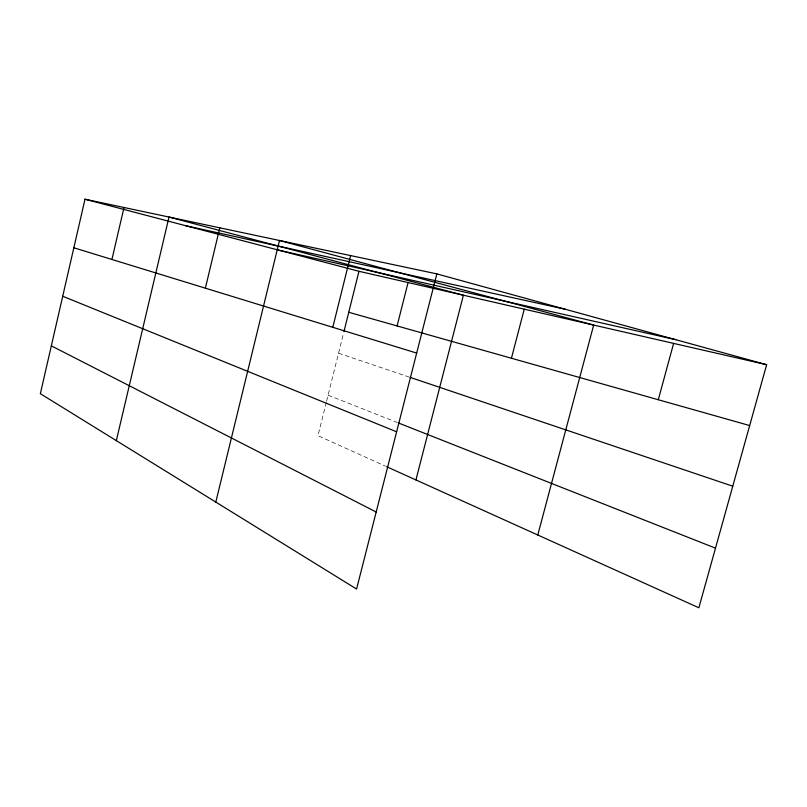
<?xml version="1.0" encoding="UTF-8"?>
<svg xmlns="http://www.w3.org/2000/svg" width="807" height="807" viewBox="0 0 807 807"><rect width="100%" height="100%" fill="white"/><g stroke="black" fill="none" stroke-linecap="round" stroke-linejoin="round"><path stroke-width="0.61" stroke-dasharray="4.04 3.03" d="M326.3 402.34L317.988 435.689L385.494 466.194M326.593 401.15L343.651 332.756M338.547 353.234L408.756 376.909M328.086 395.188L397.155 422.465"/><path stroke-width="1.21" d="M436.839 273.886L84.997 199.218L40.35 393.695L356.573 589.039L436.839 273.886L766.65 364.714L698.862 607.782L386.624 466.698M111.931 259.471L124.006 207.5M116.329 440.632L169.006 217.053L463.389 295.221L415.938 479.943M205.371 288.17L219.807 227.826M215.812 502.085L279.494 240.496L593.68 325.07L537.785 535.001M332.797 327.309L350.621 255.587M343.953 331.546L358.974 271.293L766.65 364.714M397.094 325.927L408.07 282.541M511.436 358.237L524.257 309.162M658.29 399.737L673.623 343.389M185.681 225.708L565.273 309.252M278.274 250.059L675.772 339.686M84.997 199.218L358.974 271.293M348.755 312.279L749.683 425.561M73.851 247.779L416.674 353.073M409.946 377.313L732.766 486.197M398.325 422.929L715.496 548.155M62.724 296.25L396.62 431.795M51.335 345.86L376.193 512.021"/></g></svg>
